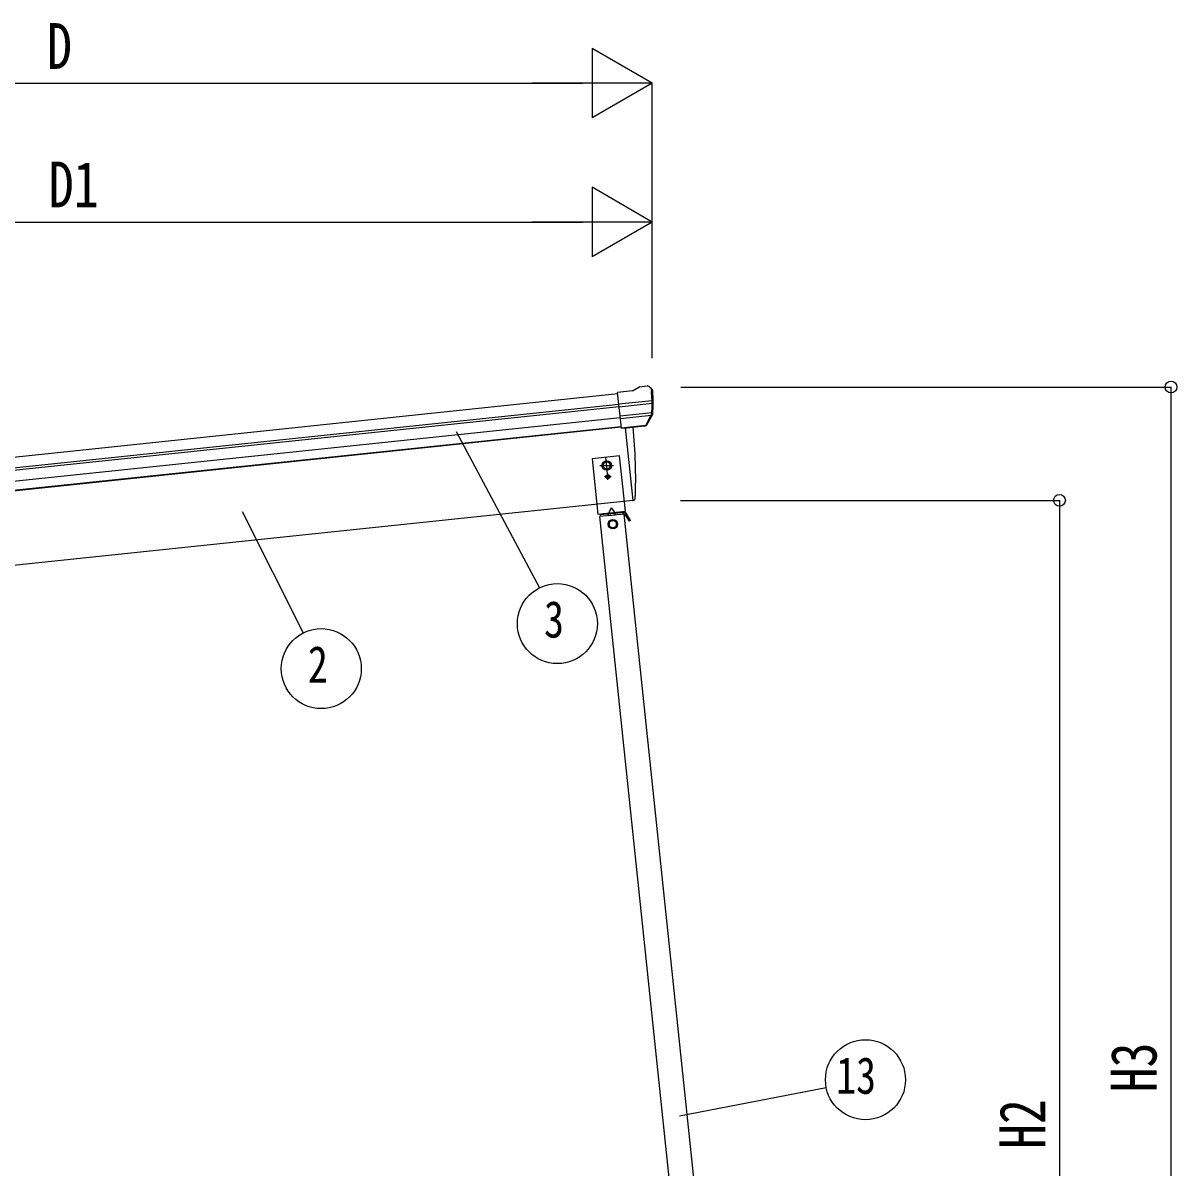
# Model space of a CAD drawing. Units: millimetres, scale not verified. Extents: x -10512 to 10512, y -7425 to 7425.
# Drawn here: x -7385 to -5309, y -2972 to -912 of the extents above; entities that cross this region are included whole.
import ezdxf
from ezdxf.enums import TextEntityAlignment as Align

# ---------------------------------------------------------------- set-up
doc = ezdxf.new("R2010")
doc.units = ezdxf.units.MM
doc.header["$LTSCALE"] = 30
for name, color, linetype in [('0-4_YKK_13', 4, 'Continuous'), ('0-5_YKK_A1', 4, 'Continuous'), ('0-6_YKK_D', 6, 'Continuous')]:
    doc.layers.add(name, color=color, linetype=linetype)
doc.styles.add('ＭＳ ゴシック', font='')
doc.styles.get('ＭＳ ゴシック').set_extended_font_data('MS Gothic')

msp = doc.modelspace()

# ---------------------------------------------------------------- linework, layer by layer
at = {"layer": '0-4_YKK_13'}
for p, q in [((-6288.69, -1573.8), (-6315.21, -1576.58)), ((-6308.43, -1641.14), (-6315.21, -1576.58)), ((-6262.37, -1565), (-6262.37, -1565)), ((-6258.71, -1566.08), (-6258.71, -1566.08)), ((-6258.71, -1566.08), (-6254.39, -1569.58)), ((-6254.39, -1569.58), (-6253.53, -1570.28)), ((-6252.14, -1573.98), (-6252.45, -1572.13)), ((-6313.05, -1597.11), (-6253.31, -1590.83)), ((-6252.83, -1596.7), (-6312.44, -1602.97)), ((-6253.67, -1613.46), (-6310.7, -1619.45)), ((-6255.06, -1618.12), (-6310.24, -1623.92)), ((-6263.62, -1634.7), (-6254.17, -1616.39)), ((-6262.57, -1635.12), (-6252.45, -1616.87)), ((-6265.07, -1636.35), (-6308.45, -1640.91)), ((-6308.43, -1641.14), (-6298.48, -1640.09)), ((-6301.86, -1640.44), (-6288.15, -1770.82)), ((-6298.48, -1640.09), (-6298.21, -1640.15)), ((-6298.21, -1640.15), (-6272.88, -1637.49)), ((-6272.88, -1637.49), (-6272.62, -1637.37)), ((-6272.62, -1637.37), (-6264.93, -1636.56)), ((-6333.38, -1723.19), (-6336.52, -1693.35)), ((-6347.45, -1708.27), (-6322.44, -1708.27)), ((-6332.86, -1733.91), (-6332.86, -1722.41)), ((-6338.61, -1728.16), (-6327.11, -1728.16)), ((-6334.09, -1727.75), (-6334.91, -1727.75)), ((-6331.63, -1728.57), (-6330.81, -1728.57)), ((-6326.95, -1784.39), (-6330.92, -1793.31)), ((-6326.95, -1784.39), (-6321.2, -1792.29)), ((-6288.15, -1770.82), (-6286.1, -1770.53)), ((-6303.66, -1795.48), (-6347.42, -1800.08)), ((-6302.8, -1792.37), (-6346.24, -1796.94)), ((-6345.93, -1799.92), (-6346.24, -1796.94)), ((-6331.51, -1798.4), (-6331.82, -1795.42)), ((-6331.56, -1797.91), (-6319.63, -1796.65)), ((-6319.57, -1797.15), (-6319.89, -1794.17)), ((-6305.15, -1795.63), (-6305.47, -1792.65)), ((-6305.21, -1795.14), (-6302.54, -1794.86)), ((-6291.84, -1807.25), (-6299.91, -1793.81)), ((-6296.56, -1804.25), (-6294.41, -1802.96))]:
    msp.add_line(p, q, dxfattribs=at)
for points in [[(-6288.69, -1573.8), (-6277.09, -1566.83), (-6277.09, -1566.82)], [(-6275.86, -1566.41), (-6275.86, -1566.41), (-6262.37, -1565)], [(-6334.91, -1727.75), (-6334.91, -1728.57), (-6334.09, -1728.57)], [(-6332.45, -1726.93), (-6332.45, -1726.11), (-6333.27, -1726.11), (-6333.27, -1726.93)], [(-6333.27, -1729.39), (-6333.27, -1730.21), (-6332.45, -1730.21), (-6332.45, -1729.39)], [(-6330.81, -1728.57), (-6330.81, -1727.75), (-6331.63, -1727.75)], [(-6291.84, -1807.25), (-6293.98, -1808.54), (-6302.06, -1795.1)]]:
    msp.add_lwpolyline(points, dxfattribs=at)
for points in [[(-6301.2, -1790.19), (-6311.65, -1690.74), (-6361.38, -1695.96), (-6350.93, -1795.42)], [(-6334.95, -1700.76), (-6341.45, -1704.52), (-6341.45, -1712.02), (-6334.95, -1715.77), (-6328.45, -1712.02), (-6328.45, -1704.52)], [(-6310.94, -1793.22), (-6340.77, -1796.36), (-6340.98, -1794.37), (-6311.15, -1791.24)], [(-6324, -1806.18), (-6330.43, -1810.05), (-6330.3, -1817.55), (-6323.74, -1821.19), (-6317.3, -1817.33), (-6317.43, -1809.82)]]:
    msp.add_lwpolyline(points, close=True, dxfattribs=at)
for centre, radius in [((-6334.95, -1708.27), 8.5), ((-6334.95, -1708.27), 7.7), ((-6334.95, -1708.27), 6.5), ((-6334.95, -1708.27), 6.5), ((-6334.95, -1708.27), 6.5), ((-6332.86, -1728.16), 3.75), ((-6323.87, -1813.69), 8.5), ((-6323.87, -1813.69), 7.7), ((-6323.87, -1813.69), 6.5)]:
    msp.add_circle(centre, radius, dxfattribs=at)
for centre, radius, start, end in [((-6275.54, -1569.4), 3, 96.02369, 120.97631), ((-6261.85, -1569.97), 5, 51.04426, 95.95574), ((-6445.69, -1595.63), 192.44, 1.4271, 6.57578), ((-6453.03, -1595.09), 202, 354.13916, 6), ((-6453.03, -1595.09), 200.2, 354.20009, 359.53883), ((-6208.04, -1588.72), 45.32, 182.67122, 185.64518), ((-6252.65, -1598.04), 1.35, 95.1605, 97.91927), ((-6250.04, -1596.48), 2.74, 179.02151, 184.43412), ((-6256.84, -1615.02), 3, 332.69111, 354.20009), ((-6255.07, -1615.41), 3, 331, 354.13916), ((-7182.76, -1730.61), 900, 357.63919, 5.84085), ((-6265.19, -1633.67), 2.99, 285.2717, 331.00739), ((-6334.09, -1726.93), 0.82, 270, 0), ((-6334.09, -1729.39), 0.82, 0, 90), ((-6331.63, -1726.93), 0.82, 180, 270), ((-6331.63, -1729.39), 0.82, 90, 180), ((-6286.52, -1767.56), 3, 278, 357.63919), ((-6302.49, -1795.35), 3, 31, 96), ((-6302.49, -1795.35), 0.5, 31, 96)]:
    msp.add_arc(centre, radius, start, end, dxfattribs=at)
for centre, major_axis, ratio, start_param, end_param in [((-6254.4, -1573.58), (-0.87, 5.91), 0.020485, 0.671432, 1.5691306), ((-6259.79, -1569.06), (5.88, -1.31), 0.24881, 0.460585, 0.4641038), ((-6255.41, -1572.61), (-2.34, 1.9), 0.995767, 3.9859716, 4.712389), ((-6450.72, -1617.04), (-20.92, 199.05), 0.994373, 4.7113789, 4.7277536), ((-6265.39, -1633.37), (-0.11, 3), 0.642905, 3.2459383, 4.203928), ((-6265.25, -1633.58), (1.66, -2.51), 0.997631, 5.8041905, 5.8929484), ((-6265.32, -1633.47), (3.53, -2.11), 0.650902, 5.2561448, 5.3289554), ((-6262.95, -1633.12), (1.08, 3.13), 0.040856, 2.1135035, 2.1416249)]:
    msp.add_ellipse(centre, major_axis=major_axis, ratio=ratio, start_param=start_param, end_param=end_param, dxfattribs=at)
at = {"layer": '0-5_YKK_A1'}
for p, q in [((-8311.09, -1788.37), (-6315, -1578.57)), ((-8309.1, -1807.26), (-6313.02, -1597.47)), ((-8308.67, -1811.44), (-6312.58, -1601.65)), ((-8306.57, -1831.3), (-6310.49, -1621.51)), ((-6308.73, -1638.24), (-8304.81, -1848.04)), ((-6308.62, -1639.24), (-8233.91, -1841.59)), ((-6301.86, -1640.44), (-6288.15, -1770.82)), ((-6288.15, -1770.82), (-8215.49, -1973.39)), ((-6180.17, -3391.31), (-6347.42, -1800.08)), ((-6136.42, -3386.71), (-6303.66, -1795.48))]:
    msp.add_line(p, q, dxfattribs=at)
at = {"layer": '0-6_YKK_D'}
for p, q in [((-6253.11, -1019.99), (-6361.36, -957.49)), ((-6361.36, -957.49), (-6361.36, -1082.49)), ((-8246.49, -1019.99), (-6378.11, -1019.99)), ((-6253.11, -1019.99), (-6469.62, -1019.99)), ((-6253.11, -1019.99), (-6361.36, -1082.49)), ((-6253.11, -1514.67), (-6253.11, -1018.99)), ((-6253.11, -1269.99), (-6361.36, -1207.49)), ((-6361.36, -1207.49), (-6361.36, -1332.49)), ((-8168.24, -1269.99), (-6378.11, -1269.99)), ((-6253.11, -1269.99), (-6469.62, -1269.99)), ((-6253.11, -1269.99), (-6361.36, -1332.49)), ((-6253.11, -1513.67), (-6253.11, -1268.99)), ((-6201.28, -1566.98), (-5318.26, -1566.98)), ((-5319.26, -3973.39), (-5319.26, -1566.98)), ((-6605.82, -1646.8), (-6455.92, -1928.19)), ((-6202.28, -1770.82), (-5519.06, -1770.82)), ((-5520.06, -1770.82), (-5520.06, -3973.39)), ((-6991.02, -1791.05), (-6881.14, -2009.33)), ((-6204.03, -2878.06), (-5939.9, -2827.08))]:
    msp.add_line(p, q, dxfattribs=at)
for centre, radius in [((-5319.26, -1566.98), 10.62), ((-5520.06, -1770.82), 10.62), ((-6423.69, -1992.58), 72), ((-6848.76, -2073.64), 72), ((-5869.2, -2813.44), 72)]:
    msp.add_circle(centre, radius, dxfattribs=at)

# ---------------------------------------------------------------- texts
at = {"layer": '0-6_YKK_D', "style": 'ＭＳ ゴシック', "width": 0.8}
for s, height, p in [('D', 82.48, (-7342.3, -1019.19)), ('D1', 82.48, (-7339.18, -1268.33)), ('3', 65.98, (-6447.69, -2037.58)), ('2', 65.98, (-6872.76, -2118.64)), ('13', 65.98, (-5922, -2858.44))]:
    msp.add_text(s, height=height, dxfattribs=at).set_placement(p, align=Align.BOTTOM_LEFT)
for s, p in [('H3', (-5320.59, -2836.18)), ('H2', (-5520.86, -2938.12))]:
    msp.add_text(s, height=82.48, rotation=90, dxfattribs=at).set_placement(p, align=Align.BOTTOM_LEFT)

doc.saveas('drawing.dxf')
